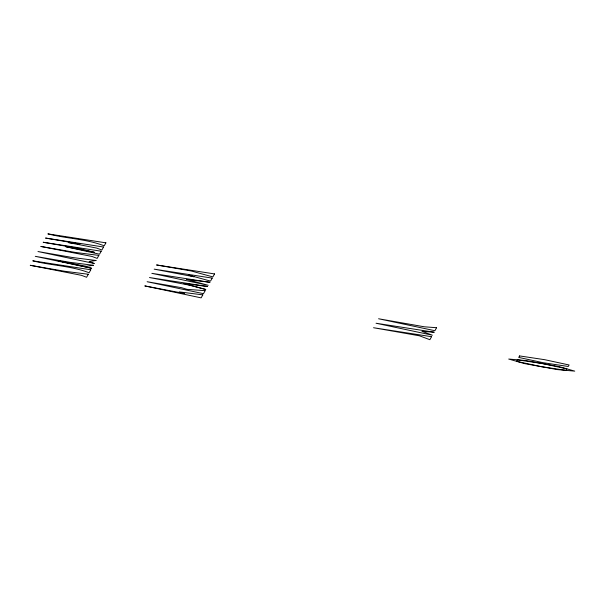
<?xml version="1.0" encoding="UTF-8"?>
<svg xmlns="http://www.w3.org/2000/svg" width="605" height="605" viewBox="0 0 605 605"><rect width="100%" height="100%" fill="white"/><g stroke="black" fill="none" stroke-linecap="round" stroke-linejoin="round"><path stroke-width="0.91" d="M88.277 274.262L86.598 277.256L81.38 275.313L30.25 265.3L64.727 271.274L88.277 274.262M90.795 269.769L89.117 272.764C71.065 265.776 51.395 265.595 32.768 260.815L90.795 269.769M98.849 255.401L97.171 258.395L91.952 256.452L40.822 246.447L75.307 252.421L98.849 255.401M101.201 251.211L99.522 254.206L65.885 246.734L94.304 252.262L77.652 248.232L43.174 242.257L101.201 251.211M103.546 247.021L101.874 250.016L96.656 248.073L68.229 242.544L80.004 244.034L45.526 238.06L103.546 247.021M105.898 242.832L104.219 245.827C86.167 238.839 66.497 238.65 47.871 233.87L105.898 242.832M202.811 294.869L201.14 297.864L144.792 285.915L184.654 293.531L179.269 291.89L202.811 294.869M205.163 290.68L203.484 293.675L147.136 281.726L181.621 287.7L186.998 289.341L205.163 290.68M212.211 278.111L210.532 281.106L188.669 275.124L194.054 276.772L154.192 269.149L212.211 278.111M214.563 273.921L212.884 276.916L191.021 270.934L156.536 264.96L214.563 273.921M431.562 336.698L429.883 339.692L419.446 335.805L373.535 327.736L431.562 336.698M436.591 327.713L434.912 330.708L378.571 318.759L424.483 326.821L436.591 327.713M517.388 359.816L516.549 361.314L540.893 366.585L566.076 370.366L566.915 368.868L542.572 363.597L517.388 359.816M519.574 355.921L518.735 357.419L543.078 362.697L568.261 366.479L569.101 364.981L544.757 359.703L519.574 355.921M95.998 260.49L89.101 261.541L94.319 263.485L37.971 251.536L72.449 257.511L95.998 260.49M93.314 265.277L86.417 266.329L57.989 260.8L91.635 268.272L35.287 256.323L69.764 262.298L93.314 265.277M434.072 332.205L421.965 331.313L432.401 335.2L376.053 323.244L434.072 332.205M526.063 360.572L508.714 359.052L524.384 363.567L557.402 369.602L574.75 371.13L559.08 366.615L526.063 360.572M209.867 282.301L186.317 279.313L208.188 285.295L151.84 273.339L209.867 282.301M207.515 286.49L183.965 283.511L205.836 289.485L189.35 285.152L149.488 277.536L207.515 286.49"/></g></svg>
